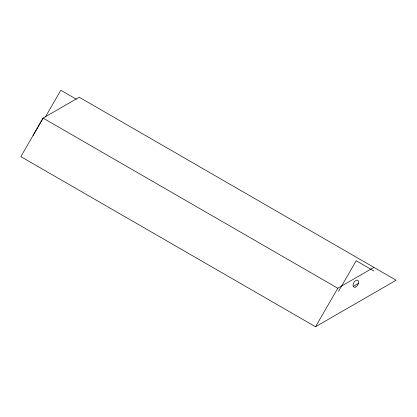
<?xml version="1.0" encoding="UTF-8"?>
<svg xmlns="http://www.w3.org/2000/svg" width="417" height="417" viewBox="0 0 417 417"><rect width="100%" height="100%" fill="white"/><g stroke="black" fill="none" stroke-linecap="round" stroke-linejoin="round"><path stroke-width="0.63" d="M33.042 135.634L43.092 118.105L79.23 97.239L396.15 280.214L315.528 326.756L20.85 156.625L43.092 118.105L337.77 288.236L373.908 267.37M45.411 116.922L60.814 90.244L76.254 99.157M315.528 326.756L337.77 288.236M338.541 291.342L356.186 260.776L373.835 270.967M353.324 286.317L358.787 283.164M355.618 287.011A3.93 2.267 -60 0 0 358.339 280.849A3.93 2.267 -60 0 0 353.538 283.195A3.93 2.267 -60 0 0 355.618 287.011"/></g></svg>
